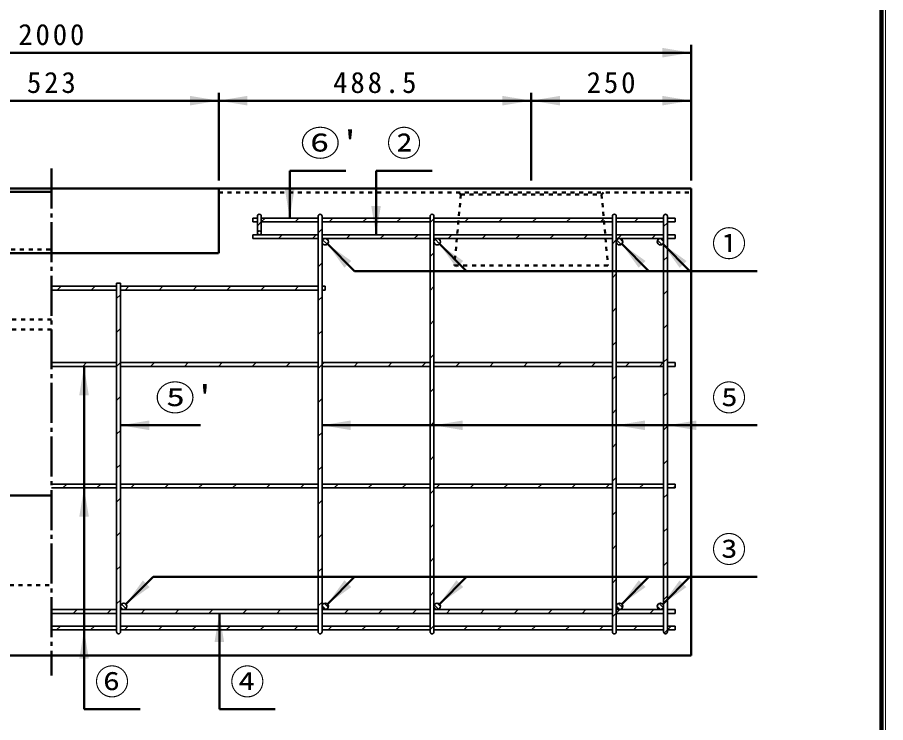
# Model space of a CAD drawing. Units: millimetres, scale not verified. Extents: x 100 to 4105, y 100 to 2870.
# Drawn here: x 3019 to 4105, y 886 to 1768 of the extents above; entities that cross this region are included whole.
import ezdxf
from ezdxf.enums import TextEntityAlignment as Align

# ---------------------------------------------------------------- set-up
doc = ezdxf.new("R2010")
doc.units = ezdxf.units.MM
doc.header["$LTSCALE"] = 5
doc.linetypes.add('USER1', pattern=[2.2, 1, -1.2])
doc.linetypes.add('USER2', pattern=[13.4, 10, -1.2, 1, -1.2])
doc.layers.add('V-nasSTD', color=7, linetype='Continuous', lineweight=50)
doc.styles.add('ＭＳ ゴシック', font='')
doc.styles.get('ＭＳ ゴシック').set_extended_font_data('MS Gothic')

msp = doc.modelspace()

# ---------------------------------------------------------------- hatches: boundary and pattern name
at = {"layer": 'V-nasSTD'}
for points in [[(3825.746, 1717.686), (3861.746, 1723.686), (3825.746, 1729.686)], [(3234.946, 1657.686), (3270.946, 1663.686), (3234.946, 1669.686)], [(3306.946, 1669.686), (3270.946, 1663.686), (3306.946, 1657.686)], [(3625.746, 1657.686), (3661.746, 1663.686), (3625.746, 1669.686)], [(3697.746, 1669.686), (3661.746, 1663.686), (3697.746, 1657.686)], [(3825.746, 1657.686), (3861.746, 1663.686), (3825.746, 1669.686)], [(3365.746, 1552.867), (3359.746, 1516.867), (3353.746, 1552.867)], [(3473.746, 1532.067), (3467.746, 1496.067), (3461.746, 1532.067)], [(3428.188, 1454.74), (3406.974, 1484.439), (3436.673, 1463.226)], [(3568.188, 1454.74), (3546.974, 1484.439), (3576.673, 1463.226)], [(3796.188, 1454.74), (3774.974, 1484.439), (3804.673, 1463.226)], [(3847.388, 1454.74), (3826.174, 1484.439), (3855.873, 1463.226)], [(3108.546, 1295.267), (3102.546, 1331.267), (3096.546, 1295.267)], [(3184.146, 1263.667), (3148.146, 1257.667), (3184.146, 1251.667)], [(3436.146, 1263.667), (3400.146, 1257.667), (3436.146, 1251.667)], [(3576.146, 1263.667), (3540.146, 1257.667), (3576.146, 1251.667)], [(3804.146, 1263.667), (3768.146, 1257.667), (3804.146, 1251.667)], [(3868.146, 1263.667), (3832.146, 1257.667), (3868.146, 1251.667)], [(3108.546, 1143.267), (3102.546, 1179.267), (3096.546, 1143.267)], [(3176.188, 1063.794), (3154.974, 1034.096), (3184.673, 1055.309)], [(3428.188, 1063.794), (3406.974, 1034.096), (3436.673, 1055.309)], [(3568.188, 1063.794), (3546.974, 1034.096), (3576.673, 1055.309)], [(3796.188, 1063.794), (3774.974, 1034.096), (3804.673, 1055.309)], [(3847.388, 1063.794), (3826.174, 1034.096), (3855.873, 1055.309)], [(3277.746, 986.467), (3271.746, 1022.467), (3265.746, 986.467)], [(3108.546, 965.667), (3102.546, 1001.667), (3096.546, 965.667)]]:
    msp.add_hatch(color=256, dxfattribs=at).paths.add_polyline_path(points)

# ---------------------------------------------------------------- linework, layer by layer
at = {"layer": 'V-nasSTD', "lineweight": 100}
msp.add_line((4100, 105), (4100, 2865), dxfattribs=at)
at = {"layer": 'V-nasSTD'}
for p, q in [((3861.746, 1563.686), (3861.746, 1733.686)), ((2261.746, 1723.686), (3861.746, 1723.686)), ((3270.946, 1563.686), (3270.946, 1673.686)), ((3661.746, 1563.686), (3661.746, 1673.686)), ((2852.546, 1663.686), (3270.946, 1663.686)), ((3270.946, 1663.686), (3661.746, 1663.686)), ((3661.746, 1663.686), (3861.746, 1663.686)), ((3359.746, 1576.086), (3359.746, 1516.867)), ((3359.746, 1576.086), (3429.746, 1576.086)), ((3467.746, 1576.086), (3467.746, 1496.067)), ((3467.746, 1576.086), (3537.746, 1576.086)), ((2852.546, 1553.686), (3270.946, 1553.686)), ((3270.946, 1553.686), (3270.946, 1472.886)), ((3270.946, 1553.686), (3861.746, 1553.686)), ((3861.746, 1553.686), (3861.746, 969.686)), ((2852.546, 1549.766), (3061.746, 1549.766)), ((3440.915, 1450.498), (3406.974, 1484.439)), ((3580.915, 1450.498), (3546.974, 1484.439)), ((3808.915, 1450.498), (3774.974, 1484.439)), ((3860.115, 1450.498), (3826.174, 1484.439)), ((3270.783, 1472.886), (2852.546, 1472.886)), ((3944.146, 1450.498), (3440.915, 1450.498)), ((3102.546, 902.467), (3102.546, 1331.267)), ((3148.146, 1257.667), (3248.146, 1257.667)), ((3944.146, 1257.667), (3400.146, 1257.667)), ((2357.746, 1169.686), (3061.746, 1169.686)), ((3188.915, 1068.037), (3154.974, 1034.096)), ((3944.146, 1068.037), (3188.915, 1068.037)), ((3440.915, 1068.037), (3406.974, 1034.096)), ((3580.915, 1068.037), (3546.974, 1034.096)), ((3808.915, 1068.037), (3774.974, 1034.096)), ((3860.115, 1068.037), (3826.174, 1034.096)), ((3271.746, 902.467), (3271.746, 1022.467)), ((2261.746, 969.686), (3861.746, 969.686)), ((3102.546, 902.467), (3172.546, 902.467)), ((3271.746, 902.467), (3341.746, 902.467))]:
    msp.add_line(p, q, dxfattribs=at)
at = {"layer": 'V-nasSTD', "linetype": 'USER2'}
msp.add_line((3061.746, 1578.686), (3061.746, 944.686), dxfattribs=at)
at = {"layer": 'V-nasSTD', "linetype": 'USER1'}
for p, q in [((3270.946, 1548.886), (3861.746, 1548.886)), ((3573.746, 1546.486), (3565.746, 1457.686)), ((3573.746, 1546.486), (3571.346, 1548.886)), ((3573.746, 1546.486), (3749.746, 1546.486)), ((3749.746, 1546.486), (3752.146, 1548.886)), ((3749.746, 1546.486), (3757.746, 1457.686)), ((2857.346, 1477.686), (3061.746, 1477.686)), ((3565.746, 1457.686), (3757.746, 1457.686)), ((3061.746, 1389.839), (2864.464, 1389.839)), ((3061.746, 1377.686), (2261.746, 1377.686)), ((2261.746, 1057.686), (3061.746, 1057.686))]:
    msp.add_line(p, q, dxfattribs=at)
at = {"layer": 'V-nasSTD', "lineweight": 35}
for p, q in [((3313.746, 1516.867), (3319.346, 1516.867)), ((3313.746, 1516.867), (3313.746, 1512.067)), ((3319.346, 1512.067), (3313.746, 1512.067)), ((3319.346, 1498.467), (3319.346, 1519.267)), ((3324.146, 1512.121), (3319.346, 1507.321)), ((3324.146, 1519.267), (3324.146, 1498.467)), ((3395.346, 1516.867), (3324.146, 1516.867)), ((3328.892, 1516.867), (3324.146, 1512.121)), ((3395.346, 1512.067), (3324.146, 1512.067)), ((3366.519, 1512.067), (3371.319, 1516.867)), ((3395.346, 1519.267), (3395.346, 999.267)), ((3400.146, 1519.267), (3400.146, 999.267)), ((3400.146, 1516.867), (3535.346, 1516.867)), ((3400.146, 1512.067), (3535.346, 1512.067)), ((3408.945, 1512.067), (3413.745, 1516.867)), ((3451.372, 1512.067), (3456.172, 1516.867)), ((3493.798, 1512.067), (3498.598, 1516.867)), ((3535.346, 1519.267), (3535.346, 999.267)), ((3540.146, 1515.989), (3535.346, 1511.189)), ((3540.146, 1519.267), (3540.146, 999.267)), ((3540.146, 1516.867), (3763.346, 1516.867)), ((3541.024, 1516.867), (3540.146, 1515.989)), ((3540.146, 1512.067), (3763.346, 1512.067)), ((3583.451, 1516.867), (3578.651, 1512.067)), ((3621.077, 1512.067), (3625.877, 1516.867)), ((3663.504, 1512.067), (3668.304, 1516.867)), ((3705.93, 1512.067), (3710.73, 1516.867)), ((3748.356, 1512.067), (3752.613, 1516.324)), ((3753.156, 1516.867), (3752.613, 1516.324)), ((3763.346, 1519.267), (3763.346, 999.267)), ((3768.146, 1519.267), (3768.146, 999.267)), ((3768.146, 1516.867), (3827.346, 1516.867)), ((3768.146, 1512.067), (3827.346, 1512.067)), ((3790.783, 1512.067), (3795.583, 1516.867)), ((3827.346, 1519.267), (3827.346, 999.267)), ((3832.146, 1511.004), (3827.346, 1506.204)), ((3832.146, 1519.267), (3832.146, 999.267)), ((3832.146, 1516.867), (3841.746, 1516.867)), ((3832.146, 1512.067), (3841.746, 1512.067)), ((3841.746, 1516.867), (3841.746, 1512.067)), ((3400.146, 1503.268), (3395.346, 1498.468)), ((3395.346, 1496.067), (3313.746, 1496.067)), ((3313.746, 1496.067), (3313.746, 1491.267)), ((3313.746, 1491.267), (3395.346, 1491.267)), ((3345.719, 1491.267), (3350.519, 1496.067)), ((3388.145, 1491.267), (3392.945, 1496.067)), ((3400.146, 1496.067), (3535.346, 1496.067)), ((3400.146, 1491.267), (3535.346, 1491.267)), ((3400.899, 1489.603), (3406.481, 1484.02)), ((3404.978, 1491.18), (3408.058, 1488.1)), ((3430.572, 1491.267), (3435.372, 1496.067)), ((3472.998, 1491.267), (3477.798, 1496.067)), ((3515.424, 1491.267), (3520.224, 1496.067)), ((3540.146, 1496.067), (3763.346, 1496.067)), ((3540.146, 1491.267), (3763.346, 1491.267)), ((3541.584, 1490.339), (3547.218, 1484.705)), ((3557.851, 1491.267), (3562.651, 1496.067)), ((3600.277, 1491.267), (3605.077, 1496.067)), ((3642.704, 1491.267), (3647.504, 1496.067)), ((3685.13, 1491.267), (3689.93, 1496.067)), ((3727.556, 1491.267), (3732.356, 1496.067)), ((3768.146, 1489.43), (3763.346, 1484.63)), ((3768.146, 1496.067), (3827.346, 1496.067)), ((3768.146, 1491.267), (3827.346, 1491.267)), ((3768.775, 1489.421), (3774.3, 1483.897)), ((3774.783, 1496.067), (3769.983, 1491.267)), ((3772.614, 1491.24), (3776.118, 1487.735)), ((3812.409, 1491.267), (3817.209, 1496.067)), ((3819.867, 1489.241), (3825.32, 1483.788)), ((3823.501, 1491.264), (3827.343, 1487.422)), ((3832.146, 1496.067), (3841.746, 1496.067)), ((3832.146, 1491.267), (3841.746, 1491.267)), ((3841.746, 1496.067), (3841.746, 1491.267)), ((3540.399, 1485.867), (3542.745, 1483.521)), ((3540.146, 1473.562), (3535.346, 1468.762)), ((3832.146, 1468.578), (3827.346, 1463.778)), ((3400.146, 1460.842), (3395.346, 1456.042)), ((3768.146, 1447.004), (3763.346, 1442.204)), ((3143.346, 1435.604), (3143.346, 999.267)), ((3143.346, 1435.604), (3148.146, 1435.604)), ((3148.146, 1435.604), (3148.146, 999.267)), ((3061.746, 1431.604), (3143.346, 1431.604)), ((3061.746, 1426.804), (3143.346, 1426.804)), ((3069.124, 1426.804), (3073.924, 1431.604)), ((3111.55, 1426.804), (3116.35, 1431.604)), ((3148.146, 1431.604), (3395.346, 1431.604)), ((3148.146, 1426.804), (3395.346, 1426.804)), ((3158.777, 1431.604), (3153.977, 1426.804)), ((3196.403, 1426.804), (3201.203, 1431.604)), ((3238.83, 1426.804), (3243.63, 1431.604)), ((3281.256, 1426.804), (3286.056, 1431.604)), ((3323.682, 1426.804), (3328.482, 1431.604)), ((3366.109, 1426.804), (3370.909, 1431.604)), ((3400.146, 1431.604), (3404.146, 1431.604)), ((3404.146, 1426.804), (3400.146, 1426.804)), ((3404.146, 1431.604), (3404.146, 1426.804)), ((3540.146, 1431.136), (3535.346, 1426.336)), ((3832.146, 1426.151), (3827.346, 1421.351)), ((3148.146, 1420.974), (3143.346, 1416.174)), ((3400.146, 1418.415), (3395.346, 1413.615)), ((3768.146, 1404.578), (3763.346, 1399.778)), ((3540.146, 1388.71), (3535.346, 1383.91)), ((3832.146, 1383.725), (3827.346, 1378.925)), ((3148.146, 1378.547), (3143.346, 1373.747)), ((3400.146, 1375.989), (3395.346, 1371.189)), ((3768.146, 1362.151), (3763.346, 1357.351)), ((3061.746, 1336.067), (3143.346, 1336.067)), ((3061.746, 1334.574), (3063.24, 1336.067)), ((3100.866, 1331.267), (3105.666, 1336.067)), ((3148.146, 1336.121), (3143.346, 1331.321)), ((3148.146, 1336.067), (3395.346, 1336.067)), ((3185.719, 1331.267), (3190.519, 1336.067)), ((3228.145, 1331.267), (3232.945, 1336.067)), ((3270.572, 1331.267), (3275.372, 1336.067)), ((3312.998, 1331.267), (3317.798, 1336.067)), ((3355.424, 1331.267), (3360.224, 1336.067)), ((3400.146, 1336.067), (3535.346, 1336.067)), ((3402.651, 1336.067), (3400.146, 1333.562)), ((3440.277, 1331.267), (3445.077, 1336.067)), ((3482.704, 1331.267), (3487.504, 1336.067)), ((3525.13, 1331.267), (3529.93, 1336.067)), ((3540.146, 1346.283), (3535.346, 1341.483)), ((3540.146, 1336.067), (3763.346, 1336.067)), ((3567.556, 1331.267), (3572.356, 1336.067)), ((3609.983, 1331.267), (3614.783, 1336.067)), ((3652.409, 1331.267), (3657.209, 1336.067)), ((3694.836, 1331.267), (3699.636, 1336.067)), ((3737.262, 1331.267), (3742.062, 1336.067)), ((3768.146, 1336.067), (3827.346, 1336.067)), ((3779.688, 1331.267), (3784.488, 1336.067)), ((3822.115, 1331.267), (3826.915, 1336.067)), ((3832.146, 1341.298), (3827.346, 1336.498)), ((3832.146, 1336.067), (3841.746, 1336.067)), ((3841.746, 1336.067), (3841.746, 1331.267)), ((3061.746, 1331.267), (3143.346, 1331.267)), ((3143.292, 1331.267), (3143.346, 1331.321)), ((3148.146, 1331.267), (3395.346, 1331.267)), ((3400.146, 1333.562), (3395.346, 1328.762)), ((3400.146, 1331.267), (3535.346, 1331.267)), ((3540.146, 1331.267), (3763.346, 1331.267)), ((3768.146, 1331.267), (3827.346, 1331.267)), ((3832.146, 1331.267), (3841.746, 1331.267)), ((3768.146, 1319.725), (3763.346, 1314.925)), ((3540.146, 1303.857), (3535.346, 1299.057)), ((3148.146, 1293.694), (3143.346, 1288.894)), ((3832.146, 1298.872), (3827.346, 1294.072)), ((3400.146, 1291.136), (3395.346, 1286.336)), ((3768.146, 1277.298), (3763.346, 1272.498)), ((3540.146, 1261.43), (3535.346, 1256.63)), ((3148.146, 1251.268), (3143.346, 1246.468)), ((3400.146, 1248.71), (3395.346, 1243.91)), ((3832.146, 1256.446), (3827.346, 1251.646)), ((3768.146, 1234.872), (3763.346, 1230.072)), ((3540.146, 1219.004), (3535.346, 1214.204)), ((3148.146, 1208.842), (3143.346, 1204.042)), ((3400.146, 1206.283), (3395.346, 1201.483)), ((3832.146, 1214.019), (3827.346, 1209.219)), ((3061.746, 1184.067), (3143.346, 1184.067)), ((3076.145, 1179.267), (3080.945, 1184.067)), ((3118.572, 1179.267), (3123.372, 1184.067)), ((3148.146, 1184.067), (3395.346, 1184.067)), ((3160.998, 1179.267), (3165.798, 1184.067)), ((3203.424, 1179.267), (3208.224, 1184.067)), ((3245.851, 1179.267), (3250.651, 1184.067)), ((3288.277, 1179.267), (3293.077, 1184.067)), ((3330.704, 1179.267), (3335.504, 1184.067)), ((3373.13, 1179.267), (3377.93, 1184.067)), ((3400.146, 1184.067), (3535.346, 1184.067)), ((3415.556, 1179.267), (3420.356, 1184.067)), ((3457.983, 1179.267), (3462.783, 1184.067)), ((3500.409, 1179.267), (3505.209, 1184.067)), ((3540.146, 1184.067), (3763.346, 1184.067)), ((3547.636, 1184.067), (3542.836, 1179.267)), ((3585.262, 1179.267), (3590.062, 1184.067)), ((3627.688, 1179.267), (3632.488, 1184.067)), ((3670.115, 1179.267), (3674.915, 1184.067)), ((3712.541, 1179.267), (3717.341, 1184.067)), ((3754.968, 1179.267), (3759.768, 1184.067)), ((3768.146, 1192.446), (3763.346, 1187.646)), ((3768.146, 1184.067), (3827.346, 1184.067)), ((3797.394, 1179.267), (3802.194, 1184.067)), ((3832.146, 1184.067), (3841.746, 1184.067)), ((3841.746, 1184.067), (3841.746, 1179.267)), ((3061.746, 1179.267), (3143.346, 1179.267)), ((3148.146, 1179.267), (3395.346, 1179.267)), ((3400.146, 1179.267), (3535.346, 1179.267)), ((3540.146, 1176.578), (3535.346, 1171.778)), ((3540.146, 1179.267), (3763.346, 1179.267)), ((3768.146, 1179.267), (3827.346, 1179.267)), ((3832.146, 1179.267), (3841.746, 1179.267)), ((3839.82, 1179.267), (3841.746, 1181.193)), ((3148.146, 1166.415), (3143.346, 1161.615)), ((3400.146, 1163.857), (3395.346, 1159.057)), ((3827.346, 1166.793), (3832.146, 1171.593)), ((3763.346, 1145.219), (3768.146, 1150.019)), ((3540.146, 1134.151), (3535.346, 1129.351)), ((3148.146, 1123.989), (3143.346, 1119.189)), ((3400.146, 1121.43), (3395.346, 1116.63)), ((3827.346, 1124.366), (3832.146, 1129.166)), ((3763.346, 1102.793), (3768.146, 1107.593)), ((3540.146, 1091.725), (3535.346, 1086.925)), ((3827.346, 1081.94), (3832.146, 1086.74)), ((3148.146, 1081.562), (3143.346, 1076.762)), ((3400.146, 1079.004), (3395.346, 1074.204)), ((3763.346, 1060.366), (3768.146, 1065.166)), ((3540.146, 1049.298), (3535.346, 1044.498)), ((3827.346, 1039.513), (3832.146, 1044.313)), ((3148.146, 1039.136), (3143.346, 1034.336)), ((3149.308, 1034.086), (3154.965, 1028.43)), ((3154.735, 1034.316), (3155.195, 1033.856)), ((3400.146, 1036.578), (3395.346, 1031.778)), ((3400.227, 1032.069), (3404.948, 1027.348)), ((3402.888, 1035.064), (3407.943, 1030.01)), ((3540.6, 1033.118), (3545.996, 1027.721)), ((3544.107, 1035.267), (3548.146, 1031.229)), ((3768.183, 1031.809), (3772.687, 1027.304)), ((3770.665, 1034.983), (3775.862, 1029.787)), ((3819.356, 1031.548), (3823.626, 1027.277)), ((3821.664, 1034.896), (3826.975, 1029.585)), ((3061.746, 1027.267), (3143.346, 1027.267)), ((3061.746, 1022.467), (3143.346, 1022.467)), ((3089.051, 1022.467), (3093.851, 1027.267)), ((3131.477, 1022.467), (3136.277, 1027.267)), ((3148.146, 1027.267), (3395.346, 1027.267)), ((3148.146, 1022.467), (3395.346, 1022.467)), ((3173.904, 1022.467), (3178.704, 1027.267)), ((3216.33, 1022.467), (3221.13, 1027.267)), ((3258.756, 1022.467), (3263.556, 1027.267)), ((3301.183, 1022.467), (3305.983, 1027.267)), ((3343.609, 1022.467), (3348.409, 1027.267)), ((3400.146, 1027.267), (3535.346, 1027.267)), ((3400.146, 1022.467), (3535.346, 1022.467)), ((3433.262, 1027.267), (3428.462, 1022.467)), ((3470.888, 1022.467), (3475.688, 1027.267)), ((3513.315, 1022.467), (3518.115, 1027.267)), ((3540.146, 1027.267), (3763.346, 1027.267)), ((3540.146, 1022.467), (3763.346, 1022.467)), ((3555.741, 1022.467), (3560.541, 1027.267)), ((3598.168, 1022.467), (3602.968, 1027.267)), ((3640.594, 1022.467), (3645.394, 1027.267)), ((3683.02, 1022.467), (3687.82, 1027.267)), ((3725.447, 1022.467), (3730.247, 1027.267)), ((3763.346, 1017.94), (3768.146, 1022.74)), ((3768.146, 1027.267), (3827.346, 1027.267)), ((3768.146, 1022.74), (3772.673, 1027.267)), ((3768.146, 1022.467), (3827.346, 1022.467)), ((3810.3, 1022.467), (3815.1, 1027.267)), ((3832.146, 1027.267), (3841.746, 1027.267)), ((3832.146, 1022.467), (3841.746, 1022.467)), ((3841.746, 1027.267), (3841.746, 1022.467)), ((3061.746, 1006.467), (3143.346, 1006.467)), ((3061.746, 1001.667), (3143.346, 1001.667)), ((3068.251, 1001.667), (3073.051, 1006.467)), ((3110.677, 1001.667), (3115.477, 1006.467)), ((3148.146, 1006.467), (3395.346, 1006.467)), ((3148.146, 1001.667), (3395.346, 1001.667)), ((3157.904, 1006.467), (3153.104, 1001.667)), ((3195.53, 1001.667), (3200.33, 1006.467)), ((3237.956, 1001.667), (3242.756, 1006.467)), ((3280.383, 1001.667), (3285.183, 1006.467)), ((3322.809, 1001.667), (3327.609, 1006.467)), ((3365.236, 1001.667), (3370.036, 1006.467)), ((3400.146, 1006.467), (3535.346, 1006.467)), ((3400.146, 1001.667), (3535.346, 1001.667)), ((3412.462, 1006.467), (3407.662, 1001.667)), ((3450.088, 1001.667), (3454.888, 1006.467)), ((3492.515, 1001.667), (3497.315, 1006.467)), ((3534.941, 1001.667), (3535.346, 1002.072)), ((3535.346, 1002.072), (3540.146, 1006.872)), ((3540.146, 1006.467), (3763.346, 1006.467)), ((3540.146, 1001.667), (3763.346, 1001.667)), ((3577.368, 1001.667), (3582.168, 1006.467)), ((3619.794, 1001.667), (3624.594, 1006.467)), ((3662.22, 1001.667), (3667.02, 1006.467)), ((3704.647, 1001.667), (3709.447, 1006.467)), ((3747.073, 1001.667), (3751.873, 1006.467)), ((3768.146, 1006.467), (3827.346, 1006.467)), ((3768.146, 1001.667), (3827.346, 1001.667)), ((3789.5, 1001.667), (3794.3, 1006.467)), ((3827.943, 997.684), (3832.146, 1001.887)), ((3832.146, 1006.467), (3841.746, 1006.467)), ((3832.146, 1001.887), (3836.726, 1006.467)), ((3832.146, 1001.667), (3841.746, 1001.667)), ((3841.746, 1006.467), (3841.746, 1001.667))]:
    msp.add_line(p, q, dxfattribs=at)
at = {"layer": 'V-nasSTD', "lineweight": 13}
msp.add_lwpolyline([(100, 100), (100, 2870), (4105, 2870), (4105, 100)], close=True, dxfattribs=at)
at = {"layer": 'V-nasSTD', "lineweight": 35}
for centre, radius in [((3321.746, 1498.467), 2.4), ((3404.146, 1487.267), 4), ((3544.146, 1487.267), 4), ((3772.146, 1487.267), 4), ((3823.346, 1487.267), 4), ((3152.146, 1031.267), 4), ((3404.146, 1031.267), 4), ((3544.146, 1031.267), 4), ((3772.146, 1031.267), 4), ((3823.346, 1031.267), 4)]:
    msp.add_circle(centre, radius, dxfattribs=at)
for centre, radius, start, end in [((3321.746, 1519.267), 2.4, 0, 180), ((3397.746, 1519.267), 2.4, 0, 180), ((3537.746, 1519.267), 2.4, 0, 180), ((3765.746, 1519.267), 2.4, 0, 180), ((3829.746, 1519.267), 2.4, 0, 180), ((3404.146, 1487.267), 4, 90, 180), ((3404.146, 1487.267), 4, 180, 90), ((3544.146, 1487.267), 4, 90, 180), ((3544.146, 1487.267), 4, 180, 90), ((3772.146, 1487.267), 4, 180, 90), ((3772.146, 1487.267), 4, 151.59691, 180), ((3772.146, 1487.267), 4, 118.40309, 151.59691), ((3772.146, 1487.267), 4, 90, 118.40309), ((3823.346, 1487.267), 4, 90, 0), ((3823.346, 1487.267), 4, 0, 90), ((3152.146, 1031.267), 4, 270, 180), ((3404.146, 1031.267), 4, 270, 180), ((3544.146, 1031.267), 4, 270, 180), ((3772.146, 1031.267), 4, 270, 180), ((3823.346, 1031.267), 4, 0, 270), ((3152.146, 1031.267), 4, 180, 270), ((3404.146, 1031.267), 4, 180, 270), ((3544.146, 1031.267), 4, 180, 270), ((3772.146, 1031.267), 4, 180, 270), ((3823.346, 1031.267), 4, 270, 0), ((3145.746, 999.267), 2.4, 180, 0), ((3397.746, 999.267), 2.4, 180, 0), ((3537.746, 999.267), 2.4, 180, 0), ((3765.746, 999.267), 2.4, 180, 0), ((3829.746, 999.267), 2.4, 180, 0)]:
    msp.add_arc(centre, radius, start, end, dxfattribs=at)

# ---------------------------------------------------------------- texts
at = {"layer": 'V-nasSTD', "style": 'ＭＳ ゴシック', "width": 1.15}
for s, p in [("⑥'", (3373.146, 1626.286)), ("⑤'", (3191.546, 1307.867))]:
    msp.add_text(s, height=31.67, dxfattribs=at).set_placement(p, align=Align.TOP_LEFT)
at = {"layer": 'V-nasSTD', "style": 'ＭＳ ゴシック'}
for s, p in [('②', (3481.146, 1626.286)), ('①', (3887.546, 1500.698)), ('⑤', (3887.546, 1307.867)), ('③', (3887.546, 1118.237)), ('⑥', (3115.946, 952.667)), ('④', (3285.146, 952.667))]:
    msp.add_text(s, height=31.67, dxfattribs=at).set_placement(p, align=Align.TOP_LEFT)
at = {"layer": 'V-nasSTD', "char_height": 26.39, "attachment_point": 1, "style": 'ＭＳ ゴシック'}
for s, insert in [('\\T1.2;2000', (3020.346, 1759.686)), ('\\T1.2;523', (3031.146, 1699.686)), ('\\T1.2;488.5', (3414.146, 1699.686)), ('\\T1.2;250', (3731.146, 1699.686))]:
    msp.add_mtext(s, dxfattribs=dict(at, insert=insert))

doc.saveas('drawing.dxf')
